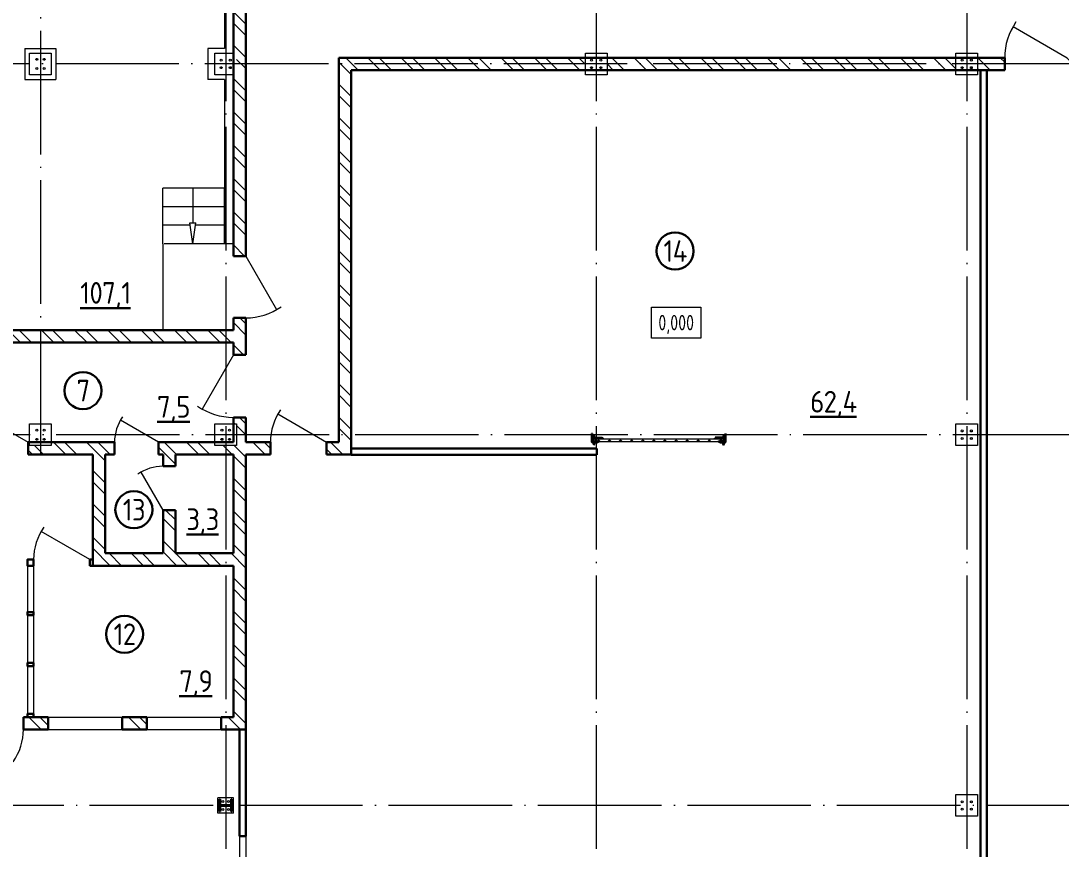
# Model space of a CAD drawing. Extents: x -965262 to 1142518, y -357520 to 71675.
# Drawn here: x -66795 to -49947, y -187860 to -174454 of the extents above; entities that cross this region are included whole.
import ezdxf

# ---------------------------------------------------------------- set-up
doc = ezdxf.new("R2010")
doc.units = 0
doc.header["$LTSCALE"] = 10
doc.linetypes.add('DOTE', pattern=[2.42, 2, -0.2, 0.02, -0.2])
doc.layers.get('0').update_dxf_attribs({"linetype": 'CONTINUOUS', "lineweight": 30})
doc.layers.get('Defpoints').update_dxf_attribs({"linetype": 'CONTINUOUS'})
doc.layers.add('DOTE', color=7, linetype='DOTE', lineweight=9)
doc.styles.add('GOST 2.304', font='isocpeur.ttf', dxfattribs={"width": 0.75, "height": 250})
doc.styles.add('GOST-2.304_Type-B', font='isocpeur.ttf', dxfattribs={"width": 0.9})
doc.styles.add('ГОСТ 2м', font='isocpeur.ttf', dxfattribs={"width": 0.8, "height": 250})
doc.dimstyles.new('ГОСТ 2м', dxfattribs={"dimtxt": 250, "dimasz": 100, "dimexe": 75, "dimexo": 150, "dimgap": 62.5, "dimtad": 1, "dimdec": 0, "dimtxsty": 'ГОСТ 2м', "dimblk": 'ARCHTICK', "dimcen": 150, "dimdle": 75, "dimclrd": 256, "dimclre": 256, "dimclrt": 256, "dimadec": 0, "dimazin": 0, "dimtfac": 1, "dimtdec": 0, "dimtmove": 0, "dimatfit": 3, "dimldrblk": 'OBLIQUE', "dimfxl": 1, "dimlwd": 15, "dimlwe": 15, "dimarcsym": 0})

# ---------------------------------------------------------------- blocks, each defined once
blk = doc.blocks.new('MC2')
at = {"lineweight": 15}
for p, q in [((68127, 41566), (68127, 39900)), ((69794, 41566), (68127, 41566)), ((69794, 41566), (69794, 39900)), ((69794, 39900), (68127, 39900))]:
    blk.add_line(p, q, dxfattribs=at)
for p, q in [((69627, 41400), (68294, 41400)), ((68294, 41400), (68294, 41320)), ((68934, 41320), (68294, 41320)), ((68934, 41320), (68934, 40146)), ((69627, 41320), (68987, 41320)), ((68987, 41320), (68987, 40146)), ((69627, 41400), (69627, 41320)), ((68934, 40146), (68294, 40146)), ((68294, 40146), (68294, 40066)), ((69627, 40066), (68294, 40066)), ((69627, 40146), (68987, 40146)), ((69627, 40146), (69627, 40066))]:
    blk.add_line(p, q)
for centre in [(68527, 41033), (68527, 40433), (69394, 41033), (69394, 40433)]:
    blk.add_circle(centre, 107, dxfattribs=at)
blk = doc.blocks.new('anchor.bolt')
for p, q in [((-0.07, 0), (-0.07, -0.72)), ((0.07, 0), (0.07, -0.06)), ((-0.1, -0.04), (-0.07, -0.03)), ((-0.1, -0.04), (0.09, -0.06)), ((0.07, -0.07), (-0.1, -0.04)), ((-0.1, -0.11), (-0.07, -0.1)), ((-0.1, -0.11), (0.09, -0.13)), ((0.07, -0.14), (-0.1, -0.11)), ((-0.1, -0.18), (-0.07, -0.17)), ((-0.1, -0.18), (0.09, -0.2)), ((0.07, -0.21), (-0.1, -0.18)), ((-0.1, -0.25), (-0.07, -0.24)), ((-0.1, -0.25), (0.09, -0.27)), ((0.07, -0.28), (-0.1, -0.25)), ((-0.1, -0.32), (-0.07, -0.31)), ((-0.1, -0.32), (0.09, -0.34)), ((0.07, -0.35), (-0.1, -0.32)), ((-0.1, -0.39), (-0.07, -0.38)), ((-0.1, -0.39), (0.09, -0.41)), ((0.07, -0.42), (-0.1, -0.39)), ((-0.1, -0.46), (-0.07, -0.45)), ((-0.1, -0.46), (0.09, -0.48)), ((0.07, -0.49), (-0.1, -0.46)), ((-0.1, -0.53), (-0.07, -0.52)), ((-0.1, -0.53), (0.09, -0.55)), ((0.07, -0.56), (-0.1, -0.53)), ((-0.09, -0.6), (-0.07, -0.59)), ((-0.09, -0.6), (0.09, -0.62)), ((0.07, -0.63), (-0.09, -0.6)), ((-0.07, -0.72), (0, -0.8)), ((-0.04, -0.62), (-0.06, -0.63)), ((-0.06, -0.64), (-0.06, -0.63)), ((-0.06, -0.73), (-0.06, -0.64)), ((0, -0.79), (-0.06, -0.73)), ((-0.01, -0.63), (-0.04, -0.62)), ((-0.03, -0.63), (0, -0.79)), ((-0.03, -0.63), (0.01, -0.78)), ((-0.02, -0.63), (0.01, -0.77)), ((-0.01, -0.63), (0.02, -0.76)), ((0.03, -0.69), (-0.01, -0.63)), ((0, -0.64), (0.03, -0.75)), ((0, -0.8), (0.07, -0.72)), ((0, -0.79), (0.03, -0.74)), ((0.01, -0.66), (0.03, -0.74)), ((0.03, -0.74), (0.03, -0.69)), ((0.07, -0.06), (0.09, -0.06)), ((0.09, -0.06), (0.07, -0.07)), ((0.07, -0.07), (0.07, -0.13)), ((0.07, -0.13), (0.09, -0.13)), ((0.09, -0.13), (0.07, -0.14)), ((0.07, -0.14), (0.07, -0.2)), ((0.07, -0.2), (0.09, -0.2)), ((0.09, -0.2), (0.07, -0.21)), ((0.07, -0.21), (0.07, -0.27)), ((0.07, -0.27), (0.09, -0.27)), ((0.09, -0.27), (0.07, -0.28)), ((0.07, -0.28), (0.07, -0.34)), ((0.07, -0.33), (0.09, -0.34)), ((0.09, -0.34), (0.07, -0.35)), ((0.07, -0.35), (0.07, -0.41)), ((0.07, -0.4), (0.09, -0.41)), ((0.09, -0.41), (0.07, -0.42)), ((0.07, -0.42), (0.07, -0.48)), ((0.07, -0.47), (0.09, -0.48)), ((0.09, -0.48), (0.07, -0.49)), ((0.07, -0.49), (0.07, -0.55)), ((0.07, -0.55), (0.09, -0.55)), ((0.09, -0.55), (0.07, -0.56)), ((0.07, -0.56), (0.07, -0.62)), ((0.09, -0.62), (0.07, -0.63)), ((0.07, -0.62), (0.09, -0.62)), ((0.07, -0.63), (0.07, -0.72))]:
    blk.add_line(p, q)
blk.add_arc((0.16, -0.64), 0.222, 187.9982, 219.836)
blk = doc.blocks.new('Крепеж_ворот')
at = {"lineweight": 15}
h = blk.add_hatch(dxfattribs=at)
h.set_pattern_fill('ANSI31', color=256, scale=2, angle=180)
h.set_pattern_definition([(225, (746089.599, 74802.7244), (4.49013, -4.49013), [])])
h.paths.add_polyline_path([(746087, 74804), (746087, 74802), (746091, 74802), (746094, 74802), (746094, 74804)], flags=17)
h.paths.add_polyline_path([(746116, 74802, 0.165118), (746120, 74803), (746124, 74806, -0.301689), (746131, 74807), (746135, 74805, 0.130081), (746138, 74804), (746142, 74804), (746142, 74806), (746138, 74806, -0.130081), (746136, 74807), (746133, 74809, 0.301689), (746123, 74808), (746118, 74805, -0.165112), (746116, 74804), (746064, 74804, -0.414223), (746061, 74807), (746061, 74868), (746059, 74868), (746059, 74869), (746059, 74870), (746059, 74870), (746059, 74871), (746059, 74872), (746059, 74872), (746059, 74873), (746059, 74874), (746059, 74875), (746059, 74876), (746059, 74876), (746059, 74877), (746059, 74877), (746059, 74878), (746059, 74879), (746059, 74879), (746061, 74879), (746061, 74945), (746058, 74945), (746058, 74807, 0.41422), (746064, 74802)])
h = blk.add_hatch(dxfattribs=at)
h.set_pattern_fill('ANSI31', color=256, scale=2, angle=90)
h.set_pattern_definition([(135, (736343.8085, 75928.334), (-4.490128, -4.490128), [])])
edge = h.paths.add_edge_path()
edge.add_ellipse((746065, 74838), major_axis=(-1.67, 1.67), ratio=1, start_angle=45, end_angle=135, ccw=False)
edge.add_line((746063, 74838), (746063, 74868))
edge.add_line((746063, 74868), (746061, 74868))
edge.add_line((746061, 74868), (746061, 74838))
edge.add_ellipse((746065, 74838), major_axis=(-2.89, 2.89), ratio=1, start_angle=45, end_angle=135)
edge.add_line((746065, 74834), (746097, 74834))
edge.add_line((746097, 74834), (746097, 74836))
edge.add_line((746097, 74836), (746065, 74836))
edge = h.paths.add_edge_path()
edge.add_ellipse((746065, 74890), major_axis=(2.89, 2.89), ratio=1, start_angle=106, end_angle=135)
edge.add_line((746061, 74890), (746061, 74879))
edge.add_line((746061, 74879), (746063, 74879))
edge.add_line((746063, 74879), (746063, 74890))
edge.add_ellipse((746065, 74890), major_axis=(-1.67, 1.67), ratio=1, start_angle=16, end_angle=45, ccw=False)
edge.add_line((746063, 74891), (746070, 74904))
edge.add_ellipse((746079, 74899), major_axis=(7.45, 7.45), ratio=1, start_angle=-3, end_angle=106, ccw=False)
edge.add_line((746087, 74906), (746097, 74894))
edge.add_line((746097, 74894), (746099, 74895))
edge.add_line((746099, 74895), (746088, 74907))
edge.add_ellipse((746079, 74899), major_axis=(8.67, 8.67), ratio=1, start_angle=-3, end_angle=106)
edge.add_line((746068, 74905), (746062, 74892))
h = blk.add_hatch(color=256, dxfattribs=at)
h.dxf.hatch_style = 1
h.paths.add_polyline_path([(746146, 74809), (746143, 74810, 0.10613), (746142, 74810), (746136, 74809, -0.181324), (746135, 74810, 0.335683), (746120, 74809, -0.119126), (746119, 74809, 0.371631), (746118, 74808), (746118, 74808, 0.451909), (746119, 74807, 0.124341), (746121, 74808, -0.343618), (746134, 74808, 0.181324), (746137, 74808), (746143, 74808, -0.110452), (746143, 74808), (746147, 74807, -0.710497), (746147, 74805), (746143, 74804), (746136, 74804, -0.178994), (746133, 74805, 0.369834), (746130, 74805, -0.178993), (746127, 74804), (746122, 74804, 0.120709), (746122, 74804), (746120, 74803, -0.017147), (746119, 74802, 0.538795), (746120, 74802), (746127, 74802, 0.207608), (746131, 74804, -0.433918), (746132, 74804, 0.207608), (746135, 74802), (746143, 74802, 0.079707), (746143, 74802), (746148, 74804, 0.461502), (746149, 74807, -0.250825), (746149, 74808, -0.128039), (746173, 74816, 0.416657), (746174, 74816), (746174, 74817, 0.409849), (746173, 74817, 0.127248)])
for p, q in [((746058, 74807), (746058, 74945)), ((746058, 74945), (746061, 74945)), ((746059, 74879), (746063, 74879)), ((746059, 74868), (746059, 74879)), ((746059, 74868), (746063, 74868)), ((746061, 74879), (746061, 74945)), ((746061, 74879), (746061, 74890)), ((746061, 74807), (746061, 74868)), ((746061, 74838), (746061, 74868)), ((746068, 74905), (746062, 74892)), ((746070, 74904), (746063, 74891)), ((746063, 74838), (746063, 74890)), ((746064, 74883), (746063, 74883)), ((746064, 74865), (746063, 74865)), ((746064, 74883), (746064, 74874)), ((746067, 74880), (746064, 74883)), ((746064, 74875), (746064, 74873)), ((746064, 74874), (746064, 74865)), ((746067, 74868), (746064, 74865)), ((746097, 74836), (746065, 74836)), ((746097, 74834), (746065, 74834)), ((746067, 74880), (746067, 74875)), ((746067, 74873), (746067, 74868)), ((746079, 74806), (746102, 74806)), ((746079, 74806), (746079, 74804)), ((746082, 74814), (746081, 74813)), ((746081, 74813), (746081, 74806)), ((746099, 74814), (746082, 74814)), ((746086, 74813), (746086, 74806)), ((746087, 74906), (746097, 74894)), ((746088, 74907), (746099, 74895)), ((746095, 74813), (746095, 74806)), ((746097, 74894), (746099, 74895)), ((746097, 74834), (746097, 74836)), ((746099, 74814), (746100, 74813)), ((746100, 74813), (746100, 74806)), ((746102, 74806), (746102, 74804)), ((746118, 74805), (746123, 74808)), ((746120, 74803), (746124, 74806)), ((746135, 74805), (746131, 74807)), ((746136, 74807), (746133, 74809)), ((746142, 74806), (746138, 74806)), ((746142, 74806), (746142, 74804)), ((746142, 74804), (746142, 74806)), ((746143, 74804), (746147, 74805)), ((746174, 74817), (746174, 74816)), ((746064, 74804), (746116, 74804)), ((746064, 74802), (746116, 74802)), ((746079, 74804), (746102, 74804)), ((746138, 74804), (746142, 74804)), ((746143, 74802), (746148, 74804))]:
    blk.add_line(p, q)
for p, q in [((746061, 74879), (746061, 74881)), ((746061, 74834), (746061, 74868)), ((746063, 74883), (746063, 74874)), ((746063, 74874), (746063, 74865)), ((746073, 74842), (746073, 74905)), ((746073, 74896), (746077, 74892)), ((746073, 74851), (746077, 74855)), ((746074, 74886), (746074, 74861)), ((746074, 74880), (746076, 74880)), ((746074, 74867), (746076, 74867)), ((746076, 74886), (746076, 74883)), ((746076, 74883), (746076, 74886)), ((746076, 74886), (746077, 74886)), ((746076, 74864), (746076, 74883)), ((746077, 74873), (746076, 74880)), ((746076, 74880), (746076, 74867)), ((746077, 74873), (746076, 74867)), ((746076, 74864), (746076, 74861)), ((746076, 74864), (746076, 74861)), ((746076, 74861), (746077, 74861)), ((746077, 74886), (746077, 74892)), ((746077, 74861), (746077, 74855)), ((746081, 74898), (746081, 74886)), ((746081, 74849), (746081, 74861)), ((746087, 74898), (746082, 74898)), ((746082, 74886), (746087, 74886)), ((746082, 74861), (746087, 74861)), ((746087, 74849), (746082, 74849)), ((746087, 74899), (746087, 74898)), ((746087, 74886), (746087, 74898)), ((746087, 74886), (746098, 74886)), ((746087, 74849), (746087, 74861)), ((746087, 74861), (746098, 74861)), ((746087, 74847), (746087, 74849)), ((746099, 74885), (746099, 74883)), ((746099, 74883), (746099, 74864)), ((746099, 74882), (746100, 74882)), ((746099, 74865), (746100, 74865)), ((746099, 74862), (746099, 74864)), ((746100, 74861), (746100, 74886)), ((746100, 74886), (746110, 74886)), ((746100, 74861), (746110, 74861)), ((746110, 74861), (746110, 74886)), ((746110, 74881), (746225, 74881)), ((746110, 74865), (746212, 74865)), ((746114, 74877), (746225, 74877)), ((746250, 74859), (746250, 74863))]:
    blk.add_line(p, q, dxfattribs=at)
at = {"lineweight": 15, "ltscale": 0.5}
for p, q in [((746076, 74886), (746074, 74886)), ((746076, 74861), (746074, 74861))]:
    blk.add_line(p, q, dxfattribs=at)
at = {"lineweight": 15, "extrusion": (-1.7375e-14, 1, 0)}
for p, q in [((746113, 74884), (746225, 74884)), ((746113, 74863), (746113, 74884)), ((746113, 74863), (746136, 74863)), ((746117, 74857), (746117, 74829)), ((746117, 74826), (746119, 74823)), ((746119, 74823), (746123, 74825)), ((746121, 74857), (746121, 74829)), ((746123, 74825), (746121, 74828)), ((746123, 74863), (746123, 74863)), ((746250, 74863), (746123, 74863)), ((746250, 74859), (746123, 74859)), ((746124, 74840), (746124, 74849)), ((746136, 74882), (746157, 74882)), ((746136, 74863), (746136, 74882)), ((746157, 74882), (746157, 74863)), ((746157, 74863), (746212, 74863))]:
    blk.add_line(p, q, dxfattribs=at)
at = {"lineweight": 15, "ltscale": 0.5, "extrusion": (-1.7375e-14, 1, 0)}
for p, q in [((746113, 74880), (746225, 74880)), ((746136, 74866), (746113, 74866)), ((746115, 74871), (746120, 74871)), ((746121, 74857), (746117, 74857)), ((746117, 74852), (746117, 74854)), ((746121, 74840), (746117, 74840)), ((746117, 74837), (746117, 74835)), ((746121, 74829), (746117, 74829)), ((746120, 74839), (746120, 74850)), ((746124, 74848), (746120, 74848)), ((746124, 74841), (746120, 74841)), ((746123, 74869), (746123, 74863)), ((746123, 74863), (746123, 74859)), ((746140, 74863), (746140, 74859)), ((746153, 74863), (746153, 74859)), ((746212, 74866), (746157, 74866)), ((746173, 74863), (746173, 74859))]:
    blk.add_line(p, q, dxfattribs=at)
at = {"lineweight": 15, "extrusion": (-2.77556e-16, -1, 0)}
for p, q in [((746225, 74866), (746114, 74866)), ((746128, 74866), (746128, 74863)), ((746138, 74866), (746138, 74863)), ((746164, 74866), (746164, 74863)), ((746174, 74866), (746174, 74863)), ((746201, 74866), (746201, 74863)), ((746210, 74866), (746210, 74863)), ((746225, 74884), (746225, 74863))]:
    blk.add_line(p, q, dxfattribs=at)
at = {"extrusion": (-1, -4.26669e-14, 0)}
for p, q in [((746118, 74808), (746118, 74808)), ((746136, 74809), (746142, 74810)), ((746143, 74808), (746137, 74808)), ((746143, 74810), (746146, 74809)), ((746147, 74807), (746143, 74808))]:
    blk.add_line(p, q, dxfattribs=at)
at = {"extrusion": (-1, -4.2422e-14, 1.22461e-16)}
for p, q in [((746119, 74803), (746122, 74804)), ((746127, 74802), (746120, 74802)), ((746122, 74804), (746127, 74804)), ((746143, 74802), (746135, 74802)), ((746136, 74804), (746143, 74804))]:
    blk.add_line(p, q, dxfattribs=at)
for centre, radius, start, end in [((746064, 74807), 5.62, 180, 270), ((746064, 74807), 3.11, 180, 270), ((746082, 74804), 10.4, 68.2753, 87.8782), ((746091, 74798), 16.2, 73.306, 107.292), ((746099, 74804), 10.4, 92.1218, 111.7247), ((746116, 74807), 3.11, 270, 307.5043), ((746119, 74808), 0.586, 91.7247, 173.2711), ((746119, 74807), 0.586, 173.2711, 270.547), ((746118, 74812), 3.52, 271.7247, 298.8983), ((746118, 74812), 5.21, 270.547, 298.8983), ((746128, 74799), 12.4, 54.8903, 129.1143), ((746128, 74799), 10.7, 54.8903, 130.7448), ((746128, 74801), 8.97, 60.3534, 127.5043), ((746128, 74801), 8.97, 60.3534, 127.5043), ((746128, 74801), 8.97, 60.3534, 127.5043), ((746128, 74801), 6.46, 60.3534, 127.5043), ((746136, 74811), 3.54, 234.8903, 276), ((746136, 74811), 1.86, 234.8903, 276), ((746138, 74810), 5.62, 240.3534, 270), ((746138, 74810), 3.11, 240.3534, 270), ((746143, 74810), 0.292, 71.7675, 96), ((746143, 74808), 0.292, 70.7873, 96), ((746176, 74761), 56.8, 93.2805, 122.2878), ((746147, 74806), 0.562, 289.2127, 70.7873), ((746147, 74806), 2.25, 288.2291, 27.3228), ((746176, 74765), 50.3, 93.6593, 122.8448), ((746150, 74807), 0.586, 151, 207.3228), ((746173, 74817), 0.6, 4.1357, 93.2805), ((746173, 74816), 0.6, 273.6593, 4.1357), ((746116, 74807), 5.62, 270, 307.5043)]:
    blk.add_arc(centre, radius, start, end)
at = {"lineweight": 15}
for centre, radius, start, end in [((746079, 74899), 8.28, 0, 136.0097), ((746079, 74847), 8.28, 223.9903, 0), ((746077, 74883), 0.956, 180, 270), ((746077, 74883), 0.75, 180, 270), ((746077, 74864), 0.956, 90, 180), ((746077, 74864), 0.75, 90, 180), ((746076, 74892), 0.375, 0, 45), ((746076, 74855), 0.375, 315, 0), ((746082, 74898), 0.375, 91, 180), ((746082, 74886), 0.75, 180, 270), ((746082, 74861), 0.75, 90, 180), ((746082, 74849), 0.375, 180, 269), ((746098, 74885), 0.375, 0, 90), ((746098, 74862), 0.375, 270, 0), ((746123, 74857), 5.92, 90, 180), ((746123, 74829), 5.92, 180, 199.6464), ((746123, 74857), 1.87, 90, 180), ((746129, 74855), 8.15, 194.9986, 233.9214), ((746129, 74833), 8.15, 126.0786, 165.0014), ((746123, 74829), 1.87, 180, 185.5313)]:
    blk.add_arc(centre, radius, start, end, dxfattribs=at)
at = {"lineweight": 15, "ltscale": 0.5}
for centre, radius, start, end in [((746119, 74852), 2.25, 195, 270), ((746119, 74836), 2.25, 90, 165), ((746119, 74850), 0.375, 0, 90), ((746119, 74839), 0.375, 270, 0)]:
    blk.add_arc(centre, radius, start, end, dxfattribs=at)
at = {"extrusion": (-1.22461e-16, -5.20252e-30, -1)}
for centre, radius, start, end in [((-746127, 74809), 4.69, 229.4077, 270), ((-746131, 74803), 2.32, 49.4077, 130.5923), ((-746136, 74809), 4.69, 270, 310.5923), ((-746120, 74802), 0.187, 270, 62.4687), ((-746122, 74803), 0.586, 62.4687, 90), ((-746127, 74807), 4.69, 223.0863, 270), ((-746131, 74803), 0.637, 43.0863, 136.9137), ((-746135, 74807), 4.69, 270, 316.9137), ((-746143, 74804), 0.292, 250.7873, 270), ((-746143, 74802), 0.292, 251.7709, 270)]:
    blk.add_arc(centre, radius, start, end, dxfattribs=at)
at = {"extrusion": (0, 0, -1)}
for centre, major_axis, start_param, end_param in [((746065, 74890), (2.89, 2.89), 3.926991, 4.433136), ((746065, 74838), (-2.89, 2.89), 3.926991, 5.497787), ((746065, 74890), (-1.67, 1.67), 5.497787, 6.003933), ((746065, 74838), (-1.67, 1.67), 3.926991, 5.497787), ((746079, 74899), (8.67, 8.67), 4.433136, 6.335545), ((746079, 74899), (7.45, 7.45), 4.433136, 6.335545)]:
    blk.add_ellipse(centre, major_axis=major_axis, ratio=1, start_param=start_param, end_param=end_param, dxfattribs=at)
for points in [[(746067, 74875), (746066, 74875), (746064, 74875)], [(746064, 74873), (746066, 74873), (746067, 74873)]]:
    blk.add_rational_spline(points, [1, 1.01284142743, 1], degree=2)
at = {"lineweight": 15, "ltscale": 0.5}
for points, knots in [([(746115, 74871), (746115, 74871), (746114, 74871), (746114, 74871), (746114, 74872), (746113, 74872), (746113, 74872), (746113, 74873), (746113, 74873), (746113, 74873)], [0.37141352, 0.37141352, 0.37141352, 0.37141352, 0.39402571, 0.39402571, 0.41663789, 0.41663789, 0.43959523, 0.43959523, 0.46255257, 0.46255257, 0.46255257, 0.46255257]), ([(746123, 74869), (746123, 74869), (746123, 74869), (746122, 74870), (746122, 74870), (746122, 74871), (746122, 74871), (746121, 74871), (746121, 74871), (746120, 74871)], [0.28027447, 0.28027447, 0.28027447, 0.28027447, 0.30323181, 0.30323181, 0.32618916, 0.32618916, 0.34880134, 0.34880134, 0.37141352, 0.37141352, 0.37141352, 0.37141352])]:
    blk.add_open_spline(points, degree=3, knots=knots, dxfattribs=at)
at = {"lineweight": 15}
for points in [[(746117, 74827), (746117, 74827), (746117, 74826), (746117, 74826)], [(746121, 74828), (746121, 74828), (746121, 74828), (746121, 74829)]]:
    blk.add_open_spline(points, degree=3, dxfattribs=at)
at = {"xscale": -50.80000000000001, "yscale": 50.80000000000001, "zscale": 50.80000000000001}
blk.add_blockref('anchor.bolt', (746091, 74804), dxfattribs=at)
blk = doc.blocks.new('_ArchTick')
at = {"color": 0, "linetype": 'ByBlock', "lineweight": 0, "const_width": 0.4}
blk.add_lwpolyline([(-0.5, -0.5), (0.5, 0.5)], dxfattribs=at)
blk = doc.blocks.new('*D1438')
at = {"lineweight": 15, "transparency": 16777216}
for p, q in [((-66798, -172152), (-67369, -172152)), ((-67294, -172077), (-67294, -175227)), ((-67444, -175152), (-67369, -175152))]:
    blk.add_line(p, q, dxfattribs=at)
at = {"layer": 'Defpoints', "color": 0, "lineweight": 15, "transparency": 16777216}
for p in [(-66648, -172152, -12611), (-67294, -175152), (-67294, -175152)]:
    blk.add_point(p, dxfattribs=at)
at = {"lineweight": 15, "transparency": 16777216, "xscale": 100, "yscale": 100, "zscale": 100}
for p, rotation in [((-67294, -172152), 90), ((-67294, -175152), 270)]:
    blk.add_blockref('_ArchTick', p, dxfattribs=dict(at, rotation=rotation))
at = {"lineweight": 15, "transparency": 16777216, "insert": (-67481, -173652), "char_height": 250, "attachment_point": 5, "rotation": 90, "style": 'ГОСТ 2м'}
blk.add_mtext('3000', dxfattribs=at)
blk = doc.blocks.new('_Oblique')
at = {"color": 0, "linetype": 'ByBlock', "lineweight": -2}
blk.add_line((-0.5, -0.5), (0.5, 0.5), dxfattribs=at)

msp = doc.modelspace()

# ---------------------------------------------------------------- hatches: boundary and pattern name
at = {"lineweight": 15}
h = msp.add_hatch(dxfattribs=at)
h.set_pattern_fill('ANSI32', scale=40, angle=90, style=0)
h.set_pattern_definition([(135, (-41513.9, -162921.8), (-269.4077, -269.4077), []), (135, (-41513.9, -162742.18), (-269.4077, -269.4077), [])])
h.paths.add_polyline_path([(-41427.2, -162817.1), (-41627.2, -162817.1), (-41627.2, -163152.1), (-41427.2, -163152.1)])
h.paths.add_polyline_path([(-41427.2, -163152.1), (-41627.2, -163152.1), (-41627.2, -164477.1), (-43632.2, -164477.1), (-43632.2, -164677.1), (-41427.2, -164677.1)])
h.paths.add_polyline_path([(-43832.2, -164477.1), (-45352.2, -164477.1), (-45352.2, -167242.1), (-45152.2, -167242.1), (-45152.2, -164677.1), (-43832.2, -164677.1)], flags=16)
h.paths.add_polyline_path([(-43632.2, -164677.1), (-43832.2, -164677.1), (-43832.2, -167242.1), (-43632.2, -167242.1)], flags=17)
h.paths.add_polyline_path([(-43632.2, -163152.1), (-43832.2, -163152.1), (-43832.2, -164477.1), (-43632.2, -164477.1)], flags=17)
h.paths.add_polyline_path([(-43632.2, -162817.1), (-43832.2, -162817.1), (-43832.2, -163152.1), (-43632.2, -163152.1)])
h.paths.add_polyline_path([(-56992.4, -172937.1), (-57392.4, -172937.1), (-57392.4, -173327.1), (-56992.4, -173327.1)])
h.paths.add_polyline_path([(-59982.4, -172937.1), (-60382.4, -172937.1), (-60382.4, -173327.1), (-59982.4, -173327.1)], flags=17)
h.paths.add_polyline_path([(-49062.4, -172002.1), (-49452.4, -172002.1), (-49452.4, -172402.1), (-49062.4, -172402.1)], flags=17)
h.paths.add_polyline_path([(-64417.4, -182372.1), (-64492.4, -182372.1), (-64492.4, -183072.1), (-65377.4, -183072.1), (-65377.4, -183172.1), (-64417.4, -183172.1)], flags=17)
h.paths.add_polyline_path([(-63352.4, -183072.1), (-64292.4, -183072.1), (-64292.4, -182372.1), (-64317.4, -182372.1), (-64317.4, -183172.1), (-63352.4, -183172.1)])
h.paths.add_polyline_path([(-64417.4, -181472.1), (-64492.4, -181472.1), (-64492.4, -181662.1), (-64417.4, -181662.1)], flags=16)
h.paths.add_polyline_path([(-64292.4, -181472.1), (-64317.4, -181472.1), (-64317.4, -181662.1), (-64292.4, -181662.1)], flags=17)
h.paths.add_polyline_path([(-65377.4, -181472.1), (-65427.4, -181472.1), (-65427.4, -183072.1), (-65377.4, -183072.1)], flags=17)
h.paths.add_polyline_path([(-65477.4, -181472.1), (-65627.4, -181472.1), (-65627.4, -183272.1), (-65477.4, -183272.1)], flags=17)
h.paths.add_polyline_path([(-41427.2, -162817.1), (-41627.2, -162817.1), (-41627.2, -163152.1), (-41427.2, -163152.1)])
h.paths.add_polyline_path([(-69477.4, -185722), (-69787.4, -185722), (-69787.4, -185922), (-69477.4, -185922)])
h.paths.add_polyline_path([(-69262.4, -185722), (-69477.4, -185722), (-69477.4, -185922), (-69262.4, -185922)])
h.paths.add_polyline_path([(-67662.4, -185722), (-68062.4, -185722), (-68062.4, -185922), (-67662.4, -185922)])
h.paths.add_polyline_path([(-66352.4, -185722), (-66752.4, -185722), (-66752.4, -185922), (-66352.4, -185922)])
h.paths.add_polyline_path([(-64752.4, -185722), (-65152.4, -185722), (-65152.4, -185922), (-64752.4, -185922)])
h.paths.add_polyline_path([(-63477.4, -185722), (-63552.4, -185722), (-63552.4, -185922), (-63477.4, -185922)])
h.paths.add_polyline_path([(-63477.4, -162717.1), (-63812.4, -162717.1), (-63812.4, -162917.1), (-63477.4, -162917.1)])
h.paths.add_polyline_path([(-63152.4, -162717.1), (-63477.4, -162717.1), (-63477.4, -162917.1), (-63352.4, -162917.1), (-63352.4, -162977.1), (-63302.4, -162977.1), (-63302.4, -163152.1), (-63152.4, -163152.1)])
h.paths.add_polyline_path([(-63152.4, -163152.1), (-63302.4, -163152.1), (-63302.4, -163327.1), (-63352.4, -163327.1), (-63352.4, -168977.1), (-63302.4, -168977.1), (-63302.4, -169152.1), (-63152.4, -169152.1)])
h.paths.add_polyline_path([(-63152.4, -169152.1), (-63302.4, -169152.1), (-63302.4, -169327.1), (-63352.4, -169327.1), (-63352.4, -174977.1), (-63302.4, -174977.1), (-63302.4, -175152.1), (-63152.4, -175152.1), (-63152.4, -173527.1), (-57477.4, -173527.1), (-57477.4, -173327.1), (-63152.4, -173327.1)])
h.paths.add_polyline_path([(-63152.4, -175152.1), (-63302.4, -175152.1), (-63302.4, -175327.1), (-63352.4, -175327.1), (-63352.4, -178262.1), (-63152.4, -178262.1)])
h.paths.add_polyline_path([(-63152.4, -179262.1), (-63352.4, -179262.1), (-63352.4, -179462.1), (-63477.4, -179462.1), (-63477.4, -179662.1), (-63352.4, -179662.1), (-63352.4, -179862.1), (-63152.4, -179862.1)])
h.paths.add_polyline_path([(-63477.4, -179462.1), (-66477.4, -179462.1), (-66477.4, -179662.1), (-63477.4, -179662.1)])
h.paths.add_polyline_path([(-66477.4, -179462.1), (-69477.4, -179462.1), (-69477.4, -179662.1), (-68187.4, -179662.1), (-68187.4, -179862.1), (-67987.4, -179862.1), (-67987.4, -179662.1), (-66477.4, -179662.1)])
h.paths.add_polyline_path([(-69477.4, -179462.1), (-69787.4, -179462.1), (-69787.4, -179662.1), (-69477.4, -179662.1)])
h.paths.add_polyline_path([(-69477.4, -181272.1), (-69787.4, -181272.1), (-69787.4, -181472.1), (-69477.4, -181472.1)])
h.paths.add_polyline_path([(-67587.4, -181272.1), (-67987.4, -181272.1), (-67987.4, -181152.1), (-68187.4, -181152.1), (-68187.4, -181272.1), (-69477.4, -181272.1), (-69477.4, -181472.1), (-67587.4, -181472.1)])
h.paths.add_polyline_path([(-67987.4, -180872.1), (-68187.4, -180872.1), (-68187.4, -181152.1), (-67987.4, -181152.1)])
h.paths.add_polyline_path([(-66477.4, -181327.1), (-66652.4, -181327.1), (-66652.4, -181272.1), (-66677.4, -181272.1), (-66677.4, -181472.1), (-66477.4, -181472.1)])
h.paths.add_polyline_path([(-65277.4, -181272.1), (-66302.4, -181272.1), (-66302.4, -181327.1), (-66477.4, -181327.1), (-66477.4, -181472.1), (-65477.4, -181472.1), (-65477.4, -183272.1), (-63477.4, -183272.1), (-63477.4, -183172.1), (-64317.4, -183172.1), (-64317.4, -182372.1), (-64417.4, -182372.1), (-64417.4, -183172.1), (-65377.4, -183172.1), (-65377.4, -181472.1), (-65277.4, -181472.1)])
h.paths.add_polyline_path([(-63152.4, -181472.1), (-62752.9, -181472.1), (-62752.9, -181272.1), (-63152.4, -181272.1), (-63152.4, -181152.1), (-63302.4, -181152.1), (-63302.4, -181327.1), (-63477.4, -181327.1), (-63477.4, -181472.1), (-63352.4, -181472.1), (-63352.4, -183172.1), (-63477.4, -183172.1), (-63477.4, -183272.1), (-63352.4, -183272.1), (-63352.4, -185722), (-63477.4, -185722), (-63477.4, -185922), (-63152.4, -185922)])
h.paths.add_polyline_path([(-63477.4, -181327.1), (-63652.4, -181327.1), (-63652.4, -181272.1), (-64567.4, -181272.1), (-64567.4, -181472.1), (-64417.4, -181472.1), (-64417.4, -181662.1), (-64317.4, -181662.1), (-64317.4, -181472.1), (-63477.4, -181472.1)], flags=17)
h.paths.add_polyline_path([(-63152.4, -180872.1), (-63352.4, -180872.1), (-63352.4, -180977.1), (-63302.4, -180977.1), (-63302.4, -181152.1), (-63152.4, -181152.1)])
h.paths.add_polyline_path([(-61442.9, -181152.1), (-61642.9, -181152.1), (-61642.9, -181272.1), (-61842.9, -181272.1), (-61842.9, -181472.1), (-61442.9, -181472.1), (-61442.9, -181377.1)])
h.paths.add_polyline_path([(-61442.9, -175252.1), (-57652.4, -175252.1), (-57652.4, -175152.1), (-61642.9, -175152.1), (-61642.9, -181152.1), (-61442.9, -181152.1)])
h.paths.add_polyline_path([(-57652.4, -175052.1), (-61642.9, -175052.1), (-61642.9, -175152.1), (-57652.4, -175152.1)], flags=16)
h.paths.add_polyline_path([(-51652.4, -175152.1), (-57302.4, -175152.1), (-57302.4, -175252.1), (-51652.4, -175252.1)])
h.paths.add_polyline_path([(-51652.4, -175052.1), (-57302.4, -175052.1), (-57302.4, -175152.1), (-51652.4, -175152.1)])
h.paths.add_polyline_path([(-50862.4, -175152.1), (-51302.4, -175152.1), (-51302.4, -175252.1), (-50862.4, -175252.1)])
h.paths.add_polyline_path([(-50862.4, -175052.1), (-51302.4, -175052.1), (-51302.4, -175152.1), (-50862.4, -175152.1)])
h.paths.add_polyline_path([(-53877.4, -173377.1), (-54052.4, -173377.1), (-54052.4, -173327.1), (-57477.4, -173327.1), (-57477.4, -173527.1), (-53877.4, -173527.1)])
h.paths.add_polyline_path([(-51477.4, -173377.1), (-51652.4, -173377.1), (-51652.4, -173327.1), (-53702.4, -173327.1), (-53702.4, -173377.1), (-53877.4, -173377.1), (-53877.4, -173527.1), (-51477.4, -173527.1)])
h.paths.add_polyline_path([(-51152.4, -173202.1), (-51302.4, -173202.1), (-51302.4, -173377.1), (-51477.4, -173377.1), (-51477.4, -173527.1), (-51152.4, -173527.1)])
h.paths.add_polyline_path([(-51152.4, -169152.1), (-51352.4, -169152.1), (-51352.4, -173027.1), (-51302.4, -173027.1), (-51302.4, -173202.1), (-51152.4, -173202.1)])
h.paths.add_polyline_path([(-51152.4, -168152.1), (-51302.4, -168152.1), (-51302.4, -168327.1), (-51352.4, -168327.1), (-51352.4, -169152.1), (-51152.4, -169152.1)])
h.paths.add_polyline_path([(-47162.4, -167242.1), (-51152.4, -167242.1), (-51152.4, -163152.1), (-51352.4, -163152.1), (-51352.4, -167977.1), (-51302.4, -167977.1), (-51302.4, -168152.1), (-51152.4, -168152.1), (-51152.4, -167442.1), (-47162.4, -167442.1)])
h.paths.add_polyline_path([(-51152.4, -162717.1), (-51352.4, -162717.1), (-51352.4, -163152.1), (-51152.4, -163152.1)])
h.paths.add_polyline_path([(-45477.4, -167242.1), (-46152.4, -167242.1), (-46152.4, -167442.1), (-45477.4, -167442.1)])
h.paths.add_polyline_path([(-39477.4, -167242.1), (-45152.2, -167242.1), (-45152.2, -164677.1), (-41427.2, -164677.1), (-41427.2, -163152.1), (-41627.2, -163152.1), (-41627.2, -164477.1), (-45352.2, -164477.1), (-45352.2, -167242.1), (-45477.4, -167242.1), (-45477.4, -167442.1), (-39477.4, -167442.1)])
h.paths.add_polyline_path([(-36982.4, -167242.1), (-39477.4, -167242.1), (-39477.4, -167442.1), (-36982.4, -167442.1)])
h.paths.add_polyline_path([(-33477.4, -167242.1), (-35972.4, -167242.1), (-35972.4, -167442.1), (-33477.4, -167442.1)])
h.paths.add_polyline_path([(-27602.4, -163327.1), (-27652.4, -163327.1), (-27652.4, -163152.1), (-27802.4, -163152.1), (-27802.4, -165177.1), (-28202.2, -165177.1), (-28202.2, -165377.1), (-27802.4, -165377.1), (-27802.4, -166082.1), (-27602.4, -166082.1)])
h.paths.add_polyline_path([(-27652.4, -162977.1), (-27602.4, -162977.1), (-27602.4, -162817.1), (-27802.4, -162817.1), (-27802.4, -163152.1), (-27652.4, -163152.1)])
h.paths.add_polyline_path([(-29612.4, -162817.1), (-29812.4, -162817.1), (-29812.4, -163152.1), (-29612.4, -163152.1)])
h.paths.add_polyline_path([(-29447.5, -164695.1), (-28099.7, -164695.1), (-28099.7, -164191.1), (-29447.5, -164191.1)], flags=9)
h.paths.add_polyline_path([(-49852.4, -175252.1), (-49852.4, -175052.1), (-49652.4, -175052.1), (-49652.4, -169052.1), (-29192.4, -169052.1), (-29192.4, -169252.1), (-49452.4, -169252.1), (-49452.4, -175252.1)])
h.paths.add_polyline_path([(-29612.4, -167442.1), (-33477.4, -167442.1), (-33477.4, -167242.1), (-29812.4, -167242.1), (-29812.4, -163152.1), (-29612.4, -163152.1), (-29612.4, -165177.1), (-29212.2, -165177.1), (-29212.2, -165377.1), (-29612.4, -165377.1)])
h.paths.add_polyline_path([(-28182.4, -169252.1), (-27782.4, -169252.1), (-27782.4, -169052.1), (-28182.4, -169052.1)])
h.paths.add_polyline_path([(-27702.4, -175477.1), (-21142.4, -175477.1), (-21142.4, -175277.1), (-27702.4, -175277.1)])
h.paths.add_polyline_path([(-27702.4, -181027.1), (-21142.4, -181027.1), (-21142.4, -180827.1), (-27702.4, -180827.1)])
h = msp.add_hatch(dxfattribs=at)
h.set_pattern_fill('ANSI37', scale=40, angle=-90)
h.set_pattern_definition([(315, (-55105.29, -181236.24), (89.8026, 89.8026), []), (45, (-55105.29, -181236.24), (-89.8026, 89.8026), [])])
h.paths.add_polyline_path([(-54848.6, -181261.2), (-54848.6, -181221.2), (-55448.6, -181221.2), (-55448.6, -181261.2)], flags=17)
h.paths.add_polyline_path([(-57481.3, -181221.2), (-54848.6, -181221.2), (-54848.6, -181261.2), (-57481.3, -181261.2)])

# ---------------------------------------------------------------- linework, layer by layer
at = {"color": 7, "extrusion": (0, 0, -1)}
for p, q in [((-63352.4, -178262.1, -3259.8), (-63352.4, -162917.1, -3259.8)), ((-63152.4, -173527.1, -3259.8), (-63152.4, -178262.1, -3259.8)), ((-61642.9, -175052.1, -3259.8), (-61642.9, -181272.1, -3259.8)), ((-61642.9, -175052.1, -3259.8), (-50862.4, -175052.1, -3259.8)), ((-61442.9, -175252.1, -3259.8), (-61442.9, -181472.1, -3259.8)), ((-50862.4, -175252.1, -3259.8), (-61442.9, -175252.1, -3259.8)), ((-51252.4, -194852.1, -3259.8), (-51252.4, -175252.1, -3259.8)), ((-51252.4, -175252.1, -3259.8), (-51152.4, -175252.1, -3259.8)), ((-51152.4, -175252.1, -3259.8), (-51152.4, -194852.1, -3259.8)), ((-63152.4, -178262.1, -3259.8), (-63352.4, -178262.1, -3259.8)), ((-63352.4, -179262.1, -3259.8), (-63152.4, -179262.1, -3259.8)), ((-63352.4, -179462.1, -3259.8), (-63352.4, -179262.1, -3259.8)), ((-63152.4, -179262.1, -3259.8), (-63152.4, -179862.1, -3259.8)), ((-69787.4, -179462.1, -3259.8), (-63352.4, -179462.1, -3259.8)), ((-63352.4, -179662.1, -3259.8), (-67987.4, -179662.1, -3259.8)), ((-63352.4, -179662.1, -3259.8), (-63352.4, -179862.1, -3259.8)), ((-63152.4, -179862.1, -3259.8), (-63352.4, -179862.1, -3259.8)), ((-63352.4, -180872.1, -3259.8), (-63152.4, -180872.1, -3259.8)), ((-63352.4, -181272.1, -3259.8), (-63352.4, -180872.1, -3259.8)), ((-63152.4, -180872.1, -3259.8), (-63152.4, -181272.1, -3259.8)), ((-66677.4, -181272.1, -3259.8), (-65277.4, -181272.1, -3259.8)), ((-66677.4, -181272.1, -3259.8), (-66677.4, -181472.1, -3259.8)), ((-65277.4, -181272.1, -3259.8), (-65277.4, -181472.1, -3259.8)), ((-64567.4, -181272.1, -3259.8), (-63352.4, -181272.1, -3259.8)), ((-64567.4, -181472.1, -3259.8), (-64567.4, -181272.1, -3259.8)), ((-62752.9, -181272.1, -3259.8), (-63152.4, -181272.1, -3259.8)), ((-61642.9, -181272.1, -3259.8), (-61842.9, -181272.1, -3259.8)), ((-61442.9, -181377.1, -3259.8), (-57464.9, -181377.1, -3259.8)), ((-61442.9, -181377.1, -3259.8), (-61442.9, -181477.1, -3259.8)), ((-57464.9, -181377.1, -3259.8), (-57464.9, -181477.1, -3259.8)), ((-65627.4, -181472.1, -3259.8), (-66677.4, -181472.1, -3259.8)), ((-65627.4, -183272.1, -3259.8), (-65627.4, -181472.1, -3259.8)), ((-65277.4, -181472.1, -3259.8), (-65427.4, -181472.1, -3259.8)), ((-65427.4, -181472.1, -3259.8), (-65427.4, -183072.1, -3259.8)), ((-64492.4, -181472.1, -3259.8), (-64567.4, -181472.1, -3259.8)), ((-64492.4, -181662.1, -3259.8), (-64492.4, -181472.1, -3259.8)), ((-63352.4, -181472.1, -3259.8), (-64292.4, -181472.1, -3259.8)), ((-64292.4, -181662.1, -3259.8), (-64292.4, -181472.1, -3259.8)), ((-63352.4, -183072.1, -3259.8), (-63352.4, -181472.1, -3259.8)), ((-62752.9, -181472.1, -3259.8), (-63152.4, -181472.1, -3259.8)), ((-63152.4, -181472.1, -3259.8), (-63152.4, -185922, -3259.8)), ((-61442.9, -181472.1, -3259.8), (-61842.9, -181472.1, -3259.8)), ((-61442.9, -181477.1, -3259.8), (-57464.9, -181477.1, -3259.8)), ((-64492.4, -181662.1, -3259.8), (-64292.4, -181662.1, -3259.8)), ((-64492.4, -182372.1, -3259.8), (-64292.4, -182372.1, -3259.8)), ((-64492.4, -183072.1, -3259.8), (-64492.4, -182372.1, -3259.8)), ((-64292.4, -182372.1, -3259.8), (-64292.4, -183072.1, -3259.8)), ((-64492.4, -183072.1, -3259.8), (-65427.4, -183072.1, -3259.8)), ((-63352.4, -183072.1, -3259.8), (-64292.4, -183072.1, -3259.8)), ((-63352.4, -183272.1, -3259.8), (-65627.4, -183272.1, -3259.8)), ((-63352.4, -185722, -3259.8), (-63352.4, -183272.1, -3259.8)), ((-66352.4, -185722, -3259.8), (-66752.4, -185722, -3259.8)), ((-66752.4, -185722, -3259.8), (-66752.4, -185922, -3259.8)), ((-66352.4, -185722, -3259.8), (-66352.4, -185922, -3259.8)), ((-64752.4, -185722, -3259.8), (-65152.4, -185722, -3259.8)), ((-65152.4, -185722, -3259.8), (-65152.4, -185922, -3259.8)), ((-64752.4, -185722, -3259.8), (-64752.4, -185922, -3259.8)), ((-63352.4, -185722, -3259.8), (-63552.4, -185722, -3259.8)), ((-63552.4, -185722, -3259.8), (-63552.4, -185922, -3259.8)), ((-66352.4, -185922, -3259.8), (-66752.4, -185922, -3259.8)), ((-64752.4, -185922, -3259.8), (-65152.4, -185922, -3259.8)), ((-63152.4, -185922, -3259.8), (-63552.4, -185922, -3259.8)), ((-63252.4, -187652.1, -3259.8), (-63252.4, -185922, -3259.8)), ((-63152.4, -185922, -3259.8), (-63152.4, -187652.1, -3259.8))]:
    msp.add_line(p, q, dxfattribs=at)
at = {"color": 7, "lineweight": 15}
for p, q in [((-63497.4, -169402.1, -3259.8), (-63497.4, -174902.1, -3259.8)), ((-50727.1, -174547.1, -3259.8), (-49852.4, -175052.1, -1116.4)), ((-66727.4, -174902.1, -4711.1), (-66227.4, -174902.1, -3259.8)), ((-66727.4, -174902.1, -4711.1), (-66727.4, -175402.1, -3259.8)), ((-66652.4, -175327.1, -4711.1), (-66652.4, -174977.1, -4711.1)), ((-66652.4, -174977.1, -4711.1), (-66302.4, -174977.1, -4711.1)), ((-66302.4, -174977.1, -4711.1), (-66302.4, -175327.1, -4711.1)), ((-66227.4, -174902.1, -3259.8), (-66227.4, -175402.1, -3259.8)), ((-63497.4, -174902.1, -3259.8), (-63767.4, -174902.1, -3259.8)), ((-63767.4, -174902.1, -4164.1), (-63767.4, -175402.1, -4121.3)), ((-63652.4, -175327.1, -4711.1), (-63652.4, -174977.1, -4711.1)), ((-63652.4, -174977.1, -4711.1), (-63352.4, -174977.1, -4711.1)), ((-57652.4, -175327.1, -4711.1), (-57652.4, -174977.1, -4711.1)), ((-57652.4, -174977.1, -4711.1), (-57302.4, -174977.1, -4711.1)), ((-57302.4, -174977.1, -4711.1), (-57302.4, -175327.1, -4711.1)), ((-51652.4, -175327.1, -4711.1), (-51652.4, -174977.1, -4711.1)), ((-51652.4, -174977.1, -4711.1), (-51302.4, -174977.1, -4711.1)), ((-51302.4, -174977.1, -4711.1), (-51302.4, -175327.1, -4711.1)), ((-66302.4, -175327.1, -4711.1), (-66652.4, -175327.1, -4711.1)), ((-63352.4, -175327.1, -4711.1), (-63652.4, -175327.1, -4711.1)), ((-57302.4, -175327.1, -4711.1), (-57652.4, -175327.1, -4711.1)), ((-51302.4, -175327.1, -4711.1), (-51652.4, -175327.1, -4711.1)), ((-66727.4, -175402.1, -3259.8), (-66227.4, -175402.1, -3259.8)), ((-63497.4, -175402.1, -3259.8), (-63767.4, -175402.1, -3259.8)), ((-63497.4, -175402.1, -3259.8), (-63497.4, -178062.1, -3259.8)), ((-63497.4, -177162.1, -3259.8), (-64497.4, -177162.1, -3259.8)), ((-64009.8, -177162.1, -3259.8), (-64009.8, -177722.8, -3259.8)), ((-63497.4, -177462.1, -3259.8), (-64497.4, -177462.1, -3259.8)), ((-64009.8, -178062.1, -3259.8), (-64058.8, -177722.8, -3259.8)), ((-64058.8, -177722.8, -3259.8), (-63960.8, -177722.8, -3259.8)), ((-64009.8, -178062.1, -3259.8), (-63960.8, -177722.8, -3259.8)), ((-64053.1, -177762.1, -3259.8), (-64497.4, -177762.1, -3259.8)), ((-63497.4, -177762.1, -3259.8), (-63966.5, -177762.1, -3259.8)), ((-64497.4, -178062.1, -3259.8), (-64497.4, -179462.1, -3259.8)), ((-63352.4, -178062.1, -3259.8), (-64472.4, -178062.1, -3259.8)), ((-63152.4, -178262.1, -3259.8), (-62652.4, -179128.2, -3259.8)), ((-56584, -179089.6, -1451.3), (-55784, -179089.6, -1451.3)), ((-56584, -179589.6, -1451.3), (-56584, -179089.6, -1451.3)), ((-55784, -179089.6, -1451.3), (-55784, -179589.6, -1451.3)), ((-55784, -179589.6, -1451.3), (-56584, -179589.6, -1451.3)), ((-63352.4, -179862.1, -3259.8), (-63857.4, -180736.8, -3259.8)), ((-67465.5, -180817.1, -3259.8), (-66677.4, -181272.1, -3259.8)), ((-64567.4, -181272.1, -3259.8), (-65182.3, -180917.1, -3259.8)), ((-62631, -180817.1, -3259.8), (-61842.9, -181272.1, -3259.8)), ((-66652.4, -181327.1, -4711.1), (-66652.4, -180977.1, -4711.1)), ((-66652.4, -180977.1, -4711.1), (-66302.4, -180977.1, -4711.1)), ((-66302.4, -180977.1, -4711.1), (-66302.4, -181327.1, -4711.1)), ((-63652.4, -181327.1, -4711.1), (-63652.4, -180977.1, -4711.1)), ((-63652.4, -180977.1, -4711.1), (-63302.4, -180977.1, -4711.1)), ((-63302.4, -180977.1, -4711.1), (-63302.4, -181327.1, -4711.1)), ((-51652.4, -181327.1, -4711.1), (-51652.4, -180977.1, -4711.1)), ((-51652.4, -180977.1, -4711.1), (-51302.4, -180977.1, -4711.1)), ((-51302.4, -180977.1, -4711.1), (-51302.4, -181327.1, -4711.1)), ((-57481.3, -181221.2, -1451.3), (-55448.6, -181221.2, -1451.3)), ((-57481.3, -181261.2, -1451.3), (-57481.3, -181221.2, -1451.3)), ((-57481.3, -181261.2, -1451.3), (-55448.6, -181261.2, -1451.3)), ((-55448.6, -181261.2, -1451.3), (-55448.6, -181221.2, -1451.3)), ((-66302.4, -181327.1, -4711.1), (-66652.4, -181327.1, -4711.1)), ((-63302.4, -181327.1, -4711.1), (-63652.4, -181327.1, -4711.1)), ((-51302.4, -181327.1, -4711.1), (-51652.4, -181327.1, -4711.1)), ((-64492.4, -182372.1, -3259.8), (-64847.4, -181757.2, -3259.8)), ((-65677.4, -183172.1, -3259.8), (-66465.5, -182717.1, -3259.8)), ((-66687.4, -183272.1, -3259.8), (-66687.4, -184022, -3259.8)), ((-66587.4, -183272.1, -3259.8), (-66587.4, -184022, -3259.8)), ((-66687.4, -184072, -3259.8), (-66687.4, -184847, -3259.8)), ((-66587.4, -184072, -3259.8), (-66587.4, -184847, -3259.8)), ((-66687.4, -184897, -3259.8), (-66687.4, -185672, -3259.8)), ((-66587.4, -184897, -3259.8), (-66587.4, -185672, -3259.8)), ((-66352.4, -185722, -3259.8), (-65152.4, -185722, -3259.8)), ((-64752.4, -185722, -3259.8), (-63552.4, -185722, -3259.8)), ((-66352.4, -185922, -3259.8), (-65152.4, -185922, -3259.8)), ((-64752.4, -185922, -3259.8), (-63552.4, -185922, -3259.8)), ((-51652.4, -187327.1, -4711.1), (-51652.4, -186977.1, -4711.1)), ((-51652.4, -186977.1, -4711.1), (-51302.4, -186977.1, -4711.1)), ((-51302.4, -186977.1, -4711.1), (-51302.4, -187327.1, -4711.1)), ((-51302.4, -187327.1, -4711.1), (-51652.4, -187327.1, -4711.1)), ((-63252.4, -187652.1, -3259.8), (-63252.4, -189652.1, -3259.8)), ((-63152.4, -187652.1, -3259.8), (-63152.4, -189652.1, -3259.8))]:
    msp.add_line(p, q, dxfattribs=at)
at = {"color": 7, "ltscale": 200}
msp.add_line((-50862.4, -175252.1, -3259.8), (-50862.4, -175052.1, -3259.8), dxfattribs=at)
at = {"color": 7, "lineweight": 15, "ltscale": 100}
for p, q in [((-64497.4, -178062.1, -3259.8), (-64497.4, -177162.1, -3259.8)), ((-63497.4, -178062.1, -3259.8), (-63497.4, -177162.1, -3259.8))]:
    msp.add_line(p, q, dxfattribs=at)
at = {"color": 7}
for p, q in [((-62752.9, -181272.1, -3259.8), (-62752.9, -181472.1, -3259.8)), ((-61842.9, -181272.1, -3259.8), (-61842.9, -181472.1, -3259.8)), ((-63252.4, -185922, -3259.8), (-63152.4, -185922, -3259.8)), ((-63252.4, -187652.1, -3259.8), (-63152.4, -187652.1, -3259.8))]:
    msp.add_line(p, q, dxfattribs=at)
at = {"color": 7, "elevation": -3259.8}
for points in [[(-51152.4, -194852.1), (-51252.4, -194852.1), (-51252.4, -175252.1), (-51152.4, -175252.1)], [(-66587.4, -183272.1), (-66587.4, -183172.1), (-66687.4, -183172.1), (-66687.4, -183272.1)], [(-65677.4, -183272.1), (-65627.4, -183272.1), (-65627.4, -183172.1), (-65677.4, -183172.1)], [(-66587.4, -184072), (-66587.4, -184022), (-66687.4, -184022), (-66687.4, -184072)], [(-66587.4, -184897), (-66587.4, -184847), (-66687.4, -184847), (-66687.4, -184897)], [(-66587.4, -185722), (-66587.4, -185672), (-66687.4, -185672), (-66687.4, -185722)]]:
    msp.add_lwpolyline(points, close=True, dxfattribs=at)
at = {"color": 7, "lineweight": 15}
for centre in [(-66537.4, -175077.1, -4711.1), (-66537.4, -175227.1, -4711.1), (-66417.4, -175077.1, -4711.1), (-66417.4, -175227.1, -4711.1), (-63552.4, -175092.1, -4711.1), (-63552.4, -175212.1, -4711.1), (-63402.4, -175092.1, -4711.1), (-63402.4, -175212.1, -4711.1), (-57552.4, -175092.1, -4711.1), (-57552.4, -175212.1, -4711.1), (-57402.4, -175092.1, -4711.1), (-57402.4, -175212.1, -4711.1), (-51552.4, -175092.1, -4711.1), (-51552.4, -175212.1, -4711.1), (-51402.4, -175092.1, -4711.1), (-51402.4, -175212.1, -4711.1), (-66537.4, -181077.1, -4711.1), (-66417.4, -181077.1, -4711.1), (-63537.4, -181077.1, -4711.1), (-63417.4, -181077.1, -4711.1), (-51552.4, -181092.1, -4711.1), (-51402.4, -181092.1, -4711.1), (-66537.4, -181227.1, -4711.1), (-66417.4, -181227.1, -4711.1), (-63537.4, -181227.1, -4711.1), (-63417.4, -181227.1, -4711.1), (-51552.4, -181212.1, -4711.1), (-51402.4, -181212.1, -4711.1), (-51552.4, -187092.1, -4711.1), (-51402.4, -187092.1, -4711.1), (-51552.4, -187212.1, -4711.1), (-51402.4, -187212.1, -4711.1)]:
    msp.add_circle(centre, 16, dxfattribs=at)
at = {"color": 7}
for centre in [(-56200.1, -178179.6, -7970.9), (-65788.6, -180438.9, -7970.9), (-64964.5, -182366.5, -7970.9), (-65115.3, -184382, -7970.9)]:
    msp.add_circle(centre, 300, dxfattribs=at)
at = {"color": 7, "lineweight": 15}
for centre, radius, start, end in [((-49852.4, -175052.1, -1116.4), 1010, 145, 180), ((-63152.4, -178262.1, -3259.8), 1000, 270, 305), ((-63352.4, -179862.1, -3259.8), 1010, 235, 270), ((-61842.9, -181272.1, -3259.8), 910, 145, 180), ((-64567.4, -181272.1, -3259.8), 710, 145, 180), ((-64492.4, -182372.1, -3259.8), 710, 90, 125), ((-65677.4, -183172.1, -3259.8), 910, 145, 180), ((-67662.4, -185922, -3259.8), 910, 325, 0)]:
    msp.add_arc(centre, radius, start, end, dxfattribs=at)
at = {"layer": 'DOTE', "color": 7, "ltscale": 100, "extrusion": (0, -1, 0)}
for p, q in [((-63477.4, -161652.1, -4711.1), (-63477.4, -237687.4, -4711.1)), ((-57477.4, -161652.1, -4711.1), (-57477.4, -237687.4, -4711.1)), ((-51477.4, -161652.1, -4711.1), (-51477.4, -237687.4, -4711.1)), ((-66477.4, -162515.3, -4711.1), (-66477.4, -181597.7, -4711.1))]:
    msp.add_line(p, q, dxfattribs=at)
at = {"layer": 'DOTE', "color": 7, "ltscale": 100}
for p, q in [((-20673.7, -175152.1, -4711.1), (-73832.7, -175152.1, -4711.1)), ((-20663.2, -181152.1, -4711.1), (-73832.7, -181152.1, -4711.1)), ((-15280.6, -187152.1, -4711.1), (-73832.7, -187152.1, -4711.1))]:
    msp.add_line(p, q, dxfattribs=at)

# ---------------------------------------------------------------- block references
at = {"color": 7}
msp.add_blockref('Крепеж_ворот', (-803605.2, -256078.7, -1451.3), dxfattribs=at)
at = {"color": 7, "xscale": -1}
msp.add_blockref('Крепеж_ворот', (690675.4, -256078.7, -1451.3), dxfattribs=at)
at = {"color": 7, "lineweight": 15, "xscale": 0.1500000000232831, "yscale": 0.1500000000232831, "zscale": 0.1500000000232831, "rotation": 270}
msp.add_blockref('MC2', (-69587.4, -176808, -3259.8), dxfattribs=at)

# ---------------------------------------------------------------- texts
at = {"color": 7, "style": 'GOST 2.304', "width": 0.75}
msp.add_text('0,000', height=250, dxfattribs=at).set_placement((-56471.3, -179463.6, -1451.3))
at = {"color": 7, "char_height": 350, "attachment_point": 5, "style": 'GOST-2.304_Type-B'}
for s, insert, width in [('{\\fISOCPEUR|b0|i0|c0|p34;\\T0.95;14}', (-56200.1, -178179.6, -3259.8), 800), ('{\\fISOCPEUR|b0|i0|c0|p34;\\T0.95;\\L107,1}', (-65425.1, -178897.8, -3259.8), 2000), ('{\\fISOCPEUR|b0|i0|c0|p34;\\T0.95;7}', (-65788.6, -180438.9, -3259.8), 800), ('{\\fISOCPEUR|b0|i0|c0|p34;\\T0.95;\\L7,5}', (-64324.8, -180741.4, -3259.8), 2000), ('{\\fISOCPEUR|b0|i0|c0|p34;\\T0.95;\\L62,4}', (-53636.7, -180659.4, -3259.8), 2000), ('{\\fISOCPEUR|b0|i0|c0|p34;\\T0.95;13}', (-64964.5, -182366.5, -3259.8), 800), ('{\\fISOCPEUR|b0|i0|c0|p34;\\T0.95;\\L3,3}', (-63852.8, -182560.5, -3259.8), 2000), ('{\\fISOCPEUR|b0|i0|c0|p34;\\T0.95;12}', (-65115.3, -184382, -3259.8), 800), ('{\\fISOCPEUR|b0|i0|c0|p34;\\T0.95;\\L7,9}', (-63962.1, -185181.5, -3259.8), 2000)]:
    msp.add_mtext(s, dxfattribs=dict(at, insert=insert, width=width))

# ---------------------------------------------------------------- dimensions: what is measured, and where the dimension line sits
at = {"lineweight": 15}
dim = msp.add_linear_dim(base=(-67293.7, -175152.1, 8350.5), p1=(-66647.9, -172152.1, -4260.5), p2=(-67293.7, -175152.1, 8350.5), angle=90, dimstyle='ГОСТ 2м', dxfattribs=at)
dim.commit()
dim.dimension.update_dxf_attribs({"geometry": '*D1438', "text_midpoint": (-67481.2, -173652.1, 8350.5)})

doc.saveas('drawing.dxf')
